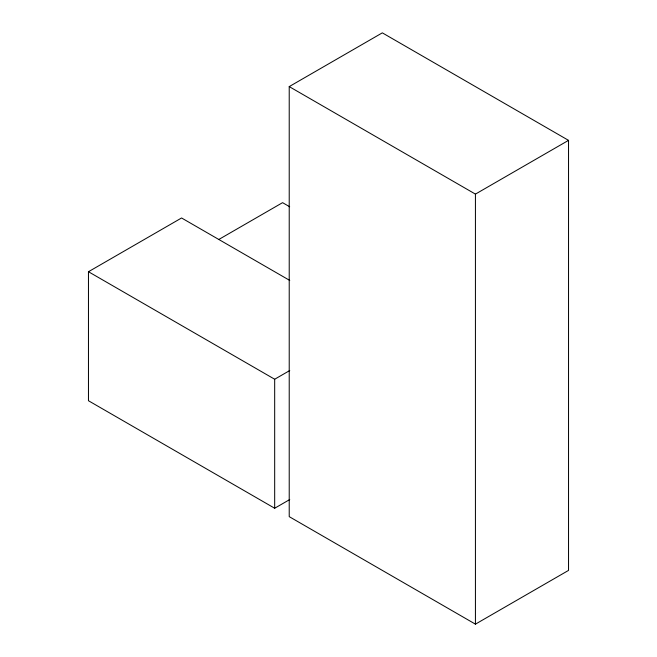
<?xml version="1.0" encoding="UTF-8"?>
<svg xmlns="http://www.w3.org/2000/svg" width="657" height="657" viewBox="0 0 657 657"><rect width="100%" height="100%" fill="white"/><g stroke="black" fill="none" stroke-linecap="round" stroke-linejoin="round"><path stroke-width="0.99" d="M289.22 86.601L382.325 32.85L568.535 140.36L568.535 570.399L475.43 624.15L289.22 516.64L289.22 86.601L475.43 194.111L568.535 140.36M289.753 499.542L274.675 508.247L88.465 400.737L88.465 271.727L181.57 217.976L289.753 280.432M218.666 239.559L282.576 202.66L289.671 206.758M88.465 271.727L274.675 379.237L289.753 370.532M475.43 194.111L475.43 624.15M274.675 379.237L274.675 508.247"/></g></svg>
